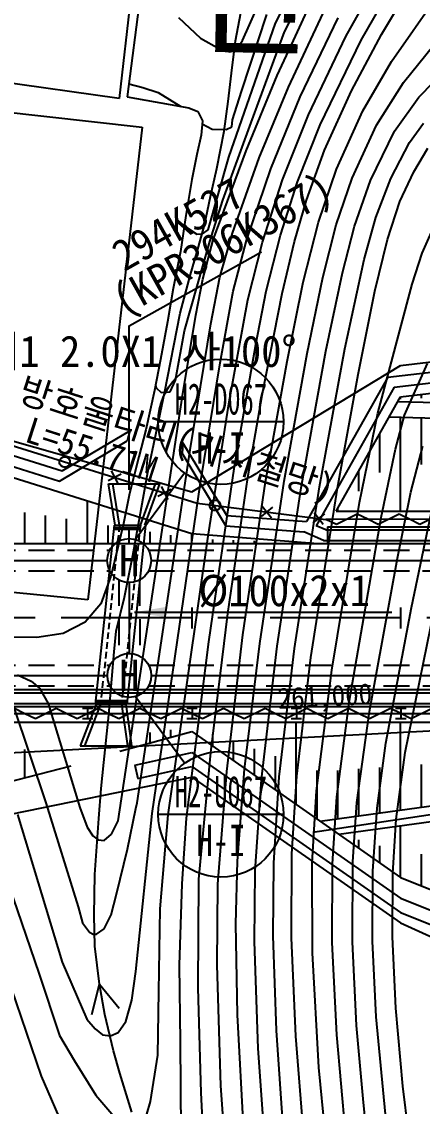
# Model space of a CAD drawing. Header units: millimetres. Extents: x 11366 to 12162, y 1103 to 1810.
# Drawn here: x 11670.5 to 11708.9, y 1427.5 to 1531.3 of the extents above; entities that cross this region are included whole.
import ezdxf
from ezdxf.enums import TextEntityAlignment as Align
from ezdxf.xclip import XClip

# ---------------------------------------------------------------- set-up
doc = ezdxf.new("R2010")
doc.units = ezdxf.units.MM
doc.header["$LTSCALE"] = 10
doc.header["$MEASUREMENT"] = 0
doc.header["$XCLIPFRAME"] = 2
doc.linetypes.add('CENTER', pattern=[2, 1.25, -0.25, 0.25, -0.25])
doc.linetypes.add('HIDDEN', pattern=[0.375, 0.25, -0.125])
for name, color, linetype in [('TN-MANH', 4, 'Continuous'), ('TZ-BASE', 253, 'Continuous'), ('TZ-CABL', 4, 'Continuous')]:
    doc.layers.add(name, color=color, linetype=linetype)
doc.styles.add('GR', font='GulimChe.ttf')
doc.styles.add('HANA', font='GulimChe.ttf')
doc.styles.get("Standard").update_dxf_attribs({"font": 'GulimChe.ttf'})
doc.linetypes.add('ZIGZAG', pattern='A,0.0001,-0.2,[131,ltypeshp.shx,S=0.2,R=0,X=-0.2,Y=0],-0.4,[131,ltypeshp.shx,S=0.2,R=180,X=0.2,Y=0],-0.2', length=0.8001)
doc.dimstyles.get("Standard").update_dxf_attribs({"dimtxt": 0.18, "dimasz": 0.18, "dimexe": 0.18, "dimexo": 0.0625, "dimgap": 0.09, "dimtad": 0, "dimtih": 1, "dimtoh": 1, "dimdec": 4, "dimzin": 0, "dimdsep": 46, "dimtxsty": 'Standard', "dimcen": 0.09, "dimadec": 0, "dimazin": 0, "dimtfac": 1, "dimtdec": 4, "dimtofl": 0, "dimtmove": 0, "dimatfit": 3, "dimfxl": 0, "dimtolj": 1, "dimtzin": 0, "dimarcsym": 0})

# ---------------------------------------------------------------- blocks, each defined once
blk = doc.blocks.new('JD-FFCG5FXDGD4XFS')
at = {"layer": 'TZ-BASE'}
for p, q in [((239, 90.41, 81.2), (233.81, 49.86, 81.2)), ((237.62, 89.44, 84.12), (233.03, 49.7, 84.12)), ((248.03, 56.91, 83), (252.61, 65.85, 83)), ((248.88, 56.09, 84), (252.63, 63.51, 84)), ((254.75, 55.64, 88), (258.53, 62.41, 88)), ((256.22, 55.3, 89), (259.99, 61.85, 89)), ((258.16, 55.84, 90), (261.67, 61.67, 90)), ((259.13, 53.24, 91), (264.26, 60.63, 91)), ((244.18, 55.24, 70), (244.82, 58.57, 70)), ((244.84, 55.25, 81), (246.33, 58.56, 81)), ((249.73, 55.26, 85), (251.44, 58.93, 85)), ((260.28, 51.25, 92), (266.43, 58.89, 92)), ((238.73, 57.48, 81), (240.83, 55.49, 81)), ((244.76, 50.37, 82), (247.18, 57.74, 82)), ((249.25, 50.8, 86), (252.59, 57.89, 86)), ((250.39, 49.88, 87), (254.01, 57.43, 87)), ((243.53, 44.1, 83), (248.03, 56.91, 83)), ((245.69, 47.43, 84), (248.88, 56.09, 84)), ((261.74, 49.83, 93), (267.87, 56.12, 93)), ((240.83, 55.49, 81), (242.66, 54.47, 81)), ((243.81, 52.15, 70), (244.18, 55.24, 70)), ((244.32, 54.45, 81), (244.84, 55.25, 81)), ((248.17, 51.92, 85), (249.73, 55.26, 85)), ((251.17, 48.16, 88), (254.75, 55.64, 88)), ((252.28, 47.2, 89), (256.22, 55.3, 89)), ((255.3, 50.45, 90), (258.16, 55.84, 90)), ((242.66, 54.47, 81), (243.67, 54.19, 81)), ((243.67, 54.19, 81), (244.32, 54.45, 81)), ((256.38, 48.52, 91), (259.13, 53.24, 91)), ((233.03, 49.7, 84.12), (213.89, 52.39, 84.12)), ((243.47, 49.43, 70), (243.81, 52.15, 70)), ((245.19, 44.71, 85), (248.17, 51.92, 85)), ((233.98, 51.13, 82), (235.31, 50.77, 82)), ((257.7, 47.15, 92), (260.28, 51.25, 92)), ((233.81, 49.86, 81.2), (239.72, 48.83, 81.2)), ((235.31, 50.77, 82), (236.78, 50.29, 82)), ((236.78, 50.29, 82), (238.96, 48.96, 82)), ((243.9, 47.67, 82), (244.76, 50.37, 82)), ((246.45, 44.02, 86), (249.25, 50.8, 86)), ((247.56, 42.98, 87), (250.39, 49.88, 87)), ((252.71, 44.78, 90), (255.3, 50.45, 90)), ((259.42, 46.6, 93), (261.74, 49.83, 93)), ((239.72, 48.83, 81.2), (240.57, 48.48, 81.2)), ((243.1, 46.59, 70), (243.47, 49.43, 70)), ((220.65, 48.59, 86.82), (235.24, 46.98, 86.82)), ((240.57, 48.48, 81.2), (241.03, 47.56, 81.2)), ((248.68, 41.93, 88), (251.17, 48.16, 88)), ((253.86, 42.96, 91), (256.38, 48.52, 91)), ((235.24, 46.98, 86.82), (230.04, 1.75, 86.82)), ((241.03, 47.56, 81.2), (240.9, 46.22, 81.2)), ((241, 47.29, 82), (241.95, 46.79, 82)), ((241.95, 46.79, 82), (243.28, 46.75, 82)), ((242.97, 39.97, 84), (245.69, 47.43, 84)), ((243.28, 46.75, 82), (243.83, 47, 82)), ((243.83, 47, 82), (243.9, 47.67, 82)), ((250.11, 41.73, 89), (252.28, 47.2, 89)), ((255.37, 42.1, 92), (257.7, 47.15, 92)), ((260.86, 45.5, 94), (262.18, 47.36, 94)), ((240.9, 46.22, 81.2), (240.47, 44.35, 81.2)), ((242.4, 43.02, 70), (243.1, 46.59, 70)), ((257.11, 41.86, 93), (259.42, 46.6, 93)), ((242.05, 36.2, 85), (245.19, 44.71, 85)), ((250.97, 39.99, 90), (252.71, 44.78, 90)), ((259.06, 42.06, 94), (260.86, 45.5, 94)), ((261.25, 42.68, 95), (262.61, 44.97, 95)), ((240.47, 44.35, 81.2), (239.99, 41.95, 81.2)), ((241.57, 37.13, 83), (243.53, 44.1, 83)), ((243.89, 36.83, 86), (246.45, 44.02, 86)), ((241.8, 40.35, 70), (242.4, 43.02, 70)), ((245.24, 36.13, 87), (247.56, 42.98, 87)), ((252.14, 37.88, 91), (253.86, 42.96, 91)), ((259.93, 39.85, 95), (261.25, 42.68, 95)), ((239.99, 41.95, 81.2), (239.44, 38.51, 81.2)), ((246.76, 35.98, 88), (248.68, 41.93, 88)), ((248.49, 36.63, 89), (250.11, 41.73, 89)), ((253.84, 37.61, 92), (255.37, 42.1, 92)), ((255.58, 37.5, 93), (257.11, 41.86, 93)), ((257.63, 38.31, 94), (259.06, 42.06, 94)), ((241.2, 37.59, 70), (241.8, 40.35, 70)), ((241.74, 36.03, 84), (242.97, 39.97, 84)), ((249.83, 36.02, 90), (250.97, 39.99, 90)), ((258.73, 36.21, 95), (259.93, 39.85, 95)), ((239.44, 38.51, 81.2), (238.9, 35.08, 81.2)), ((239.31, 37.69, 83), (239.56, 37.35, 83)), ((240.49, 34.96, 70), (241.2, 37.59, 70)), ((250.68, 32.14, 91), (252.14, 37.88, 91)), ((252.55, 32.58, 92), (253.84, 37.61, 92)), ((254.42, 33.02, 93), (255.58, 37.5, 93)), ((256.5, 34.32, 94), (257.63, 38.31, 94)), ((262.07, 34.92, 96), (263.47, 38.06, 96)), ((239.56, 37.35, 83), (240.48, 36.74, 83)), ((240.48, 36.74, 83), (241.03, 36.77, 83)), ((241.03, 36.77, 83), (241.57, 37.13, 83)), ((242.69, 32.61, 86), (243.89, 36.83, 86)), ((247.13, 31.27, 89), (248.49, 36.63, 89)), ((239.3, 27.47, 84), (241.74, 36.03, 84)), ((241.04, 32.42, 85), (242.05, 36.2, 85)), ((243.97, 31.27, 87), (245.24, 36.13, 87)), ((245.38, 30.45, 88), (246.76, 35.98, 88)), ((248.65, 31.06, 90), (249.83, 36.02, 90)), ((257.53, 31.27, 95), (258.73, 36.21, 95)), ((238.9, 35.08, 81.2), (238.21, 31.54, 81.2)), ((239.87, 32.87, 70), (240.49, 34.96, 70)), ((254.66, 25.76, 94), (256.5, 34.32, 94)), ((261.12, 31.93, 96), (262.07, 34.92, 96)), ((238.88, 29.18, 70), (239.87, 32.87, 70)), ((240.37, 28.98, 85), (241.04, 32.42, 85)), ((241.81, 28.14, 86), (242.69, 32.61, 86)), ((251.04, 25.3, 92), (252.55, 32.58, 92)), ((252.85, 25.52, 93), (254.42, 33.02, 93)), ((238.21, 31.54, 81.2), (237.68, 28.33, 81.2)), ((242.7, 24.43, 87), (243.97, 31.27, 87)), ((246.13, 26.17, 89), (247.13, 31.27, 89)), ((249.13, 24.55, 91), (250.68, 32.14, 91)), ((255.92, 23.3, 95), (257.53, 31.27, 95)), ((257.8, 19.61, 96), (261.12, 31.93, 96)), ((243.58, 20.67, 88), (245.38, 30.45, 88)), ((246.73, 21.32, 90), (248.65, 31.06, 90)), ((237.37, 21.53, 70), (238.88, 29.18, 70)), ((237.68, 28.33, 81.2), (236.99, 24.74, 81.2)), ((239.11, 21.27, 85), (240.37, 28.98, 85)), ((239.83, 16.1, 86), (241.81, 28.14, 86)), ((238.44, 22.77, 84), (239.3, 27.47, 84)), ((244.08, 14.5, 89), (246.13, 26.17, 89)), ((260, 24.17), (280, 26.5)), ((260, 24.17), (280, 26.5)), ((248.83, 13.1, 92), (251.04, 25.3, 92)), ((250.47, 12.46, 93), (252.85, 25.52, 93)), ((252.23, 12.54, 94), (254.66, 25.76, 94)), ((258.76, 23.04), (280, 25.52)), ((236.99, 24.74, 81.2), (236.41, 21.78, 81.2)), ((240, 12.06), (260, 24.17)), ((240, 12.06), (260, 24.17)), ((240.84, 12.93, 87), (242.7, 24.43, 87)), ((247.07, 13.02, 91), (249.13, 24.55, 91)), ((259.38, 22.1), (280, 24.51)), ((260.37, 19.42, 97), (262.58, 24.34, 97)), ((258.76, 23.04), (250.97, 9.22)), ((253.95, 12.42, 95), (255.92, 23.3, 95)), ((260, 21.17), (280, 23.5)), ((236.52, 22.32, 84), (236.59, 22.01, 84)), ((236.59, 22.01, 84), (237.06, 21.59, 84)), ((237.94, 21.64, 84), (238.44, 22.77, 84)), ((259.38, 22.1), (251.9, 8.82)), ((232.93, -19.4, 85), (239.11, 21.27, 85)), ((236.41, 21.78, 81.2), (235.59, 18.02, 81.2)), ((236.58, 17.73, 70), (237.37, 21.53, 70)), ((237.06, 21.59, 84), (237.61, 21.62, 84)), ((237.61, 21.62, 84), (237.94, 21.64, 84)), ((245.38, 13.44, 90), (246.73, 21.32, 90)), ((253.84, 10.23), (260, 21.17)), ((260, 20.95), (260, 21.17)), ((262, 21.03), (262, 21.4)), ((241.56, 7.84, 88), (243.58, 20.67, 88)), ((259.75, 20.73), (280, 20.13)), ((259.75, 20.73), (280, 20.13)), ((256.07, 11.04, 96), (257.8, 19.61, 96)), ((258.92, 19.25), (280, 18.63)), ((258.92, 19.25), (280, 18.63)), ((259.52, 16.15, 97), (260.37, 19.42, 97)), ((260, 10.23), (260, 19.22)), ((262, 14.7), (262, 19.16)), ((220, 17.75), (240, 12.06)), ((220, 17.75), (240, 12.06)), ((227.57, 14.07), (234.06, 17.91)), ((234.06, 17.91), (233.81, 16.94)), ((235.59, 18.02, 81.2), (234.94, 15.43, 81.2)), ((235.79, 13.96, 70), (236.58, 17.73, 70)), ((227.32, 13.1), (233.81, 16.94)), ((239.15, 16.76), (239.07, 15.77)), ((243.35, 9.82), (239.15, 16.76)), ((258, 13.92), (258, 17.62)), ((219.58, 16.58), (227.57, 14.07)), ((234.78, -17.7, 86), (239.83, 16.1, 86)), ((243.27, 8.82), (239.07, 15.77)), ((258.14, 9.62, 97), (259.52, 16.15, 97)), ((260.98, 12.04, 98), (262.11, 16.45, 98)), ((219.79, 15.46), (227.32, 13.1)), ((234.94, 15.43, 81.2), (234.03, 11.91, 81.2)), ((220, 14.35), (240, 8.08)), ((233.23, 13.77), (231.98, 13.11)), ((232.28, 14.07), (232.94, 12.82)), ((235.03, 9.69, 70), (235.79, 13.96, 70)), ((241.62, -2.29, 89), (244.08, 14.5, 89)), ((256, 12.15), (256, 14.07)), ((236.21, -18.7, 87), (240.84, 12.93, 87)), ((237.05, 12.59), (237.71, 11.33)), ((243.44, 0.42, 90), (245.38, 13.44, 90)), ((244.9, -1.62, 91), (247.07, 13.02, 91)), ((246.5, -2.45, 92), (248.83, 13.1, 92)), ((248.17, -2.68, 93), (250.47, 12.46, 93)), ((249.85, -2.91, 94), (252.23, 12.54, 94)), ((234.03, 11.91, 81.2), (233.47, 9.03, 81.2)), ((238.01, 12.29), (236.76, 11.63)), ((251.4, -3.77, 95), (253.95, 12.42, 95)), ((259.71, 5.71, 98), (260.98, 12.04, 98)), ((230, 7.12), (230, 11.21)), ((247.74, 10.59), (246.63, 9.72)), ((246.75, 10.71), (247.62, 9.6)), ((253.42, -4.98, 96), (256.07, 11.04, 96)), ((254, 10.23), (254, 10.52)), ((261.04, 1.01, 99), (263.21, 11.37, 99)), ((224, 7.12), (224, 10.11)), ((226, 7.12), (226, 9.8)), ((228, 7.12), (228, 9.48)), ((234.35, 5.98, 70), (235.03, 9.69, 70)), ((243.35, 9.82), (250.97, 9.22)), ((252.7, 9.97), (251.59, 9.1)), ((251.71, 10.09), (252.58, 8.97)), ((253.85, 8.94), (252.85, 9.44)), ((253.84, 10.23), (280, 10.23)), ((255.85, 9.95), (253.85, 8.94)), ((255.1, -7.86, 97), (258.14, 9.62, 97)), ((256.85, 9.45), (255.85, 9.95)), ((257.85, 8.95), (256.85, 9.45)), ((259.85, 9.95), (257.85, 8.95)), ((260.85, 9.45), (259.85, 9.95)), ((261.85, 8.95), (260.85, 9.45)), ((263.85, 9.95), (261.85, 8.95)), ((232.55, 8.87), (230.75, -8.26)), ((232, 7.12), (232, 8.86)), ((233.47, 9.03, 81.2), (232.94, 6.87, 81.2)), ((235.57, 8.87), (233.77, -8.26)), ((234, 7.12), (234, 8.54)), ((243.27, 8.82), (250.73, 8.24)), ((252.82, 8.43), (251.9, 8.82)), ((252.82, 8.43), (280, 8.43)), ((252.99, 8.73), (280, 8.73)), ((252.99, 8.73), (252.99, 7.13)), ((236, 7.12), (236, 8.23)), ((237.74, -18.83, 88), (241.56, 7.84, 88)), ((238, 7.12), (238, 7.92)), ((240, 7.12), (240, 8.08)), ((240, 8.08), (252.09, 7.13)), ((242, 7.12), (242, 7.52)), ((244, 7.12), (244, 7.44)), ((246, 7.12), (246, 7.37)), ((248, 7.13), (248, 7.45)), ((250, 7.13), (250, 7.29)), ((252.62, 7.43), (250.73, 8.24)), ((252.62, 7.43), (280, 7.43)), ((0, 7.11), (280, 7.13)), ((232.94, 6.87, 81.2), (232.25, 4.01, 81.2)), ((252, 7.13), (252, 7.13)), ((233.56, 2, 70), (234.35, 5.98, 70)), ((257.02, -8.96, 98), (259.71, 5.71, 98)), ((230.04, 1.75, 86.82), (215.28, 3.15, 86.82)), ((232.25, 4.01, 81.2), (231.28, 1.36, 81.2)), ((260.42, -12.88, 100), (263.59, 2.64, 100)), ((231.28, 1.36, 81.2), (229.77, -0.39, 81.2)), ((232.75, -1.26, 70), (233.56, 2, 70)), ((240, 1), (240, -1)), ((241.81, -12.86, 90), (243.44, 0.42, 90)), ((258.59, -11.98, 99), (261.04, 1.01, 99)), ((260, 1), (260, -1)), ((229.77, -0.39, 81.2), (227.69, -1.47, 81.2)), ((225.14, -1.88, 81.2), (221.39, -1.84, 81.2)), ((227.69, -1.47, 81.2), (225.14, -1.88, 81.2)), ((232.55, -3.23, 70), (232.75, -1.26, 70)), ((243.34, -14.7, 91), (244.9, -1.62, 91)), ((239.49, -19.15, 89), (241.62, -2.29, 89)), ((245.05, -14.47, 92), (246.5, -2.45, 92)), ((246.66, -15.46, 93), (248.17, -2.68, 93)), ((248.38, -15.21, 94), (249.85, -2.91, 94)), ((232.34, -5.84, 70), (232.55, -3.23, 70)), ((250.05, -15.15, 95), (251.4, -3.77, 95)), ((251.95, -16.53, 96), (253.42, -4.98, 96)), ((223.31, -5.44, 85), (224.6, -6.05, 85)), ((224.6, -6.05, 85), (225.4, -6.7, 85)), ((232.05, -9.26, 70), (232.34, -5.84, 70)), ((280, -6.87), (0, -6.88)), ((212, -7.17), (280, -7.17)), ((225.4, -6.7, 85), (226.25, -8.18, 85)), ((212, -8.17), (280, -8.17)), ((226.25, -8.18, 85), (229.28, -18.12, 85)), ((253.89, -17.11, 97), (255.1, -7.86, 97)), ((212, -8.47), (280, -8.47)), ((222.91, -8.46, 86), (226.01, -17.69, 86)), ((223.02, -8.63), (224.02, -9.13)), ((224.02, -9.13), (225.02, -9.63)), ((225.02, -9.63), (227.02, -8.63)), ((227.02, -8.63), (228.02, -9.13)), ((228.02, -9.13), (229.02, -9.63)), ((229.02, -9.63), (231.02, -8.63)), ((229.52, -8.63), (230.52, -8.63)), ((230.02, -8.63), (230.02, -9.63)), ((231.02, -8.63), (232.02, -9.13)), ((231.57, -13.84, 70), (232.05, -9.26, 70)), ((232.02, -9.13), (233.02, -9.63)), ((233.02, -9.63), (235.02, -8.63)), ((235.02, -8.63), (236.02, -9.13)), ((236.02, -9.13), (237.02, -9.63)), ((237.02, -9.63), (239.02, -8.63)), ((239.02, -8.63), (240.02, -9.13)), ((239.52, -8.63), (240.52, -8.63)), ((240.02, -8.63), (240.02, -9.63)), ((240.02, -9.13), (241.02, -9.63)), ((241.02, -9.63), (243.02, -8.63)), ((243.02, -8.63), (244.02, -9.13)), ((244.02, -9.13), (245.02, -9.63)), ((245.02, -9.63), (247.02, -8.63)), ((247.02, -8.63), (248.02, -9.13)), ((248.02, -9.13), (249.02, -9.63)), ((249.02, -9.63), (251.02, -8.63)), ((249.52, -8.63), (250.52, -8.63)), ((250.02, -8.63), (250.02, -9.63)), ((251.02, -8.63), (252.02, -9.13)), ((252.02, -9.13), (253.02, -9.63)), ((253.02, -9.63), (255.02, -8.63)), ((255.02, -8.63), (256.02, -9.13)), ((255.82, -17.67, 98), (257.02, -8.96, 98)), ((256.02, -9.13), (257.02, -9.63)), ((257.02, -9.63), (259.02, -8.62)), ((259.02, -8.62), (260.02, -9.12)), ((259.52, -8.62), (260.52, -8.62)), ((260.02, -8.62), (260.02, -9.62)), ((260.02, -9.12), (261.02, -9.62)), ((261.02, -9.62), (263.02, -8.62)), ((0, -24.52), (280, -9.9)), ((212, -9.97), (233.23, -9.97)), ((229.52, -9.63), (230.52, -9.63)), ((233.23, -9.97), (280, -9.97)), ((239.52, -9.63), (240.52, -9.63)), ((249.52, -9.63), (250.52, -9.63)), ((250, -17.84), (250, -9.97)), ((259.52, -9.62), (260.52, -9.62)), ((260, -18.37), (260, -9.97)), ((233.1, -12.74), (240, -10.87)), ((236, -11.96), (236, -10.96)), ((238, -11.41), (238, -10.69)), ((240, -10.87), (260, -24.82)), ((242, -12.27), (242, -11.12)), ((244, -13.66), (244, -11.82)), ((257.75, -18.21, 99), (258.59, -11.98, 99)), ((224, -15.22), (224, -12.59)), ((234.54, -14.09), (240, -12.87)), ((240, -12.87), (260, -26.82)), ((240.67, -25, 90), (241.81, -12.86, 90)), ((246, -15.06), (246, -12.51)), ((248, -16.45), (248, -13.21)), ((259.58, -19.26, 100), (260.42, -12.88, 100)), ((220, -16.3), (228.46, -14.15)), ((231.31, -16.33, 70), (231.57, -13.84, 70)), ((234.54, -14.09), (234.84, -15.37)), ((234.84, -15.37), (240, -14.22)), ((240, -14.22), (260, -28.17)), ((244.36, -23.27, 92), (245.05, -14.47, 92)), ((256, -18.93), (256, -14.45)), ((258, -18.65), (258, -14.31)), ((262, -18.09), (262, -14.03)), ((220, -19.3), (240, -15.24)), ((220, -19.3), (240, -15.24)), ((240, -15.24), (260, -29.17)), ((240, -15.24), (260, -29.17)), ((242.49, -25.46, 91), (243.34, -14.7, 91)), ((246.07, -24.21, 93), (246.66, -15.46, 93)), ((247.85, -23.46, 94), (248.38, -15.21, 94)), ((249.58, -22.56, 95), (250.05, -15.15, 95)), ((252, -19.24), (252, -14.6)), ((252.3, -19.45), (280, -15.57)), ((254, -19.21), (254, -14.59)), ((231.1, -19.19, 70), (231.31, -16.33, 70)), ((251.53, -23.47, 96), (251.95, -16.53, 96)), ((251.58, -20.48), (280, -16.23)), ((253.48, -23.54, 97), (253.89, -17.11, 97)), ((254.09, -20.7), (280, -17.07)), ((226.01, -17.69, 86), (229.12, -27.64, 86)), ((229.28, -18.12, 85), (229.97, -20.02, 85)), ((233.84, -22.13, 86), (234.65, -18.23, 86)), ((234.65, -18.23, 86), (234.78, -17.7, 86)), ((255.43, -23.33, 98), (255.82, -17.67, 98)), ((257.35, -24.24, 99), (257.75, -18.21, 99)), ((223.31, -18.81, 87), (227.58, -32.92, 87)), ((230.71, -24.54, 70), (231.1, -19.19, 70)), ((232.32, -20.69, 85), (232.93, -19.4, 85)), ((234.65, -33.84, 87), (236.21, -18.7, 87)), ((236.97, -27.84, 88), (237.74, -18.83, 88)), ((239.07, -25.43, 89), (239.49, -19.15, 89)), ((259.26, -24.46, 100), (259.58, -19.26, 100)), ((217.63, -20.67, 89), (225.58, -43.83, 89)), ((220.45, -19.74, 88), (225.34, -33.98, 88)), ((229.97, -20.02, 85), (230.51, -20.84, 85)), ((231.6, -21.28, 85), (232.32, -20.69, 85)), ((260, -24.82), (260, -19.87)), ((230.51, -20.84, 85), (231.03, -21.23, 85)), ((231.03, -21.23, 85), (231.6, -21.28, 85)), ((256, -22.03), (256, -21.23)), ((258, -23.42), (258, -21.79)), ((232.78, -26.44, 86), (233.84, -22.13, 86)), ((249.54, -30.61, 95), (249.58, -22.56, 95)), ((262, -25.62), (262, -22.61)), ((244.22, -29.28, 92), (244.36, -23.27, 92)), ((247.8, -30.4, 94), (247.85, -23.46, 94)), ((251.55, -32.05, 96), (251.53, -23.47, 96)), ((253.44, -31.04, 97), (253.48, -23.54, 97)), ((255.38, -30.98, 98), (255.43, -23.33, 98)), ((230.65, -28.43, 70), (230.71, -24.54, 70)), ((246.01, -30.96, 93), (246.07, -24.21, 93)), ((257.31, -30.91, 99), (257.35, -24.24, 99)), ((259.23, -30.51, 100), (259.26, -24.46, 100)), ((260, -24.82), (280, -32.84)), ((238.81, -33.21, 89), (239.07, -25.43, 89)), ((240.62, -35.38, 90), (240.67, -25, 90)), ((242.44, -33.19, 91), (242.49, -25.46, 91)), ((232.27, -28.42, 86), (232.78, -26.44, 86)), ((260, -26.82), (280, -34.84)), ((229.12, -27.64, 86), (229.54, -29.17, 86)), ((236.84, -35.75, 88), (236.97, -27.84, 88)), ((230.71, -31.42, 70), (230.65, -28.43, 70)), ((231.6, -29.74, 86), (232.27, -28.42, 86)), ((260, -28.17), (280, -36.19)), ((229.54, -29.17, 86), (230.2, -30.08, 86)), ((230.2, -30.08, 86), (230.55, -30.27, 86)), ((230.88, -30.25, 86), (231.6, -29.74, 86)), ((244.37, -37.98, 92), (244.22, -29.28, 92)), ((260, -29.17), (280, -38.29)), ((260, -29.17), (280, -38.29)), ((230.55, -30.27, 86), (230.88, -30.25, 86)), ((246.36, -41.2, 93), (246.01, -30.96, 93)), ((248.12, -39.49, 94), (247.8, -30.4, 94)), ((249.97, -40.03, 95), (249.54, -30.61, 95)), ((253.89, -39.9, 97), (253.44, -31.04, 97)), ((255.78, -39, 98), (255.38, -30.98, 98)), ((257.67, -38.16, 99), (257.31, -30.91, 99)), ((259.53, -37.33, 100), (259.23, -30.51, 100)), ((231.15, -35.03, 70), (230.71, -31.42, 70)), ((252.18, -43.03, 96), (251.55, -32.05, 96)), ((227.58, -32.92, 87), (229.96, -38.4, 87)), ((238.92, -40.57, 89), (238.81, -33.21, 89)), ((242.78, -44.76, 91), (242.44, -33.19, 91)), ((225.34, -33.98, 88), (227.34, -39.96, 88)), ((234.25, -36.56, 87), (234.65, -33.84, 87)), ((230.42, -37.94, 76.5), (231.15, -35.03, 76.5)), ((231.15, -35.03, 76.5), (233.05, -37.35, 76.5)), ((231.67, -37.95, 70), (231.15, -35.03, 70)), ((236.76, -41.83, 88), (236.84, -35.75, 88)), ((240.9, -45.43, 90), (240.62, -35.38, 90)), ((233.68, -38.61, 87), (234.25, -36.56, 87)), ((260.21, -44.8, 100), (259.53, -37.33, 100)), ((229.96, -38.4, 87), (230.75, -39.31, 87)), ((232.49, -41.41, 70), (231.67, -37.95, 70)), ((245.07, -50.8, 92), (244.37, -37.98, 92)), ((258.55, -47.49, 99), (257.67, -38.16, 99)), ((230.75, -39.31, 87), (231.45, -39.88, 87)), ((232.93, -39.67, 87), (233.68, -38.61, 87)), ((256.44, -46.35, 98), (255.78, -39, 98)), ((227.34, -39.96, 88), (228.75, -42.38, 88)), ((231.45, -39.88, 87), (232.2, -39.97, 87)), ((232.2, -39.97, 87), (232.93, -39.67, 87)), ((248.83, -49.79, 94), (248.12, -39.49, 94)), ((250.88, -51.29, 95), (249.97, -40.03, 95)), ((254.75, -49.4, 97), (253.89, -39.9, 97)), ((233.12, -43.56, 70), (232.49, -41.41, 70)), ((238.97, -49.28, 89), (238.92, -40.57, 89)), ((247.1, -51.86, 93), (246.36, -41.2, 93)), ((228.75, -42.38, 88), (230.81, -45.65, 88)), ((236.04, -46.26, 88), (236.76, -41.83, 88)), ((234.26, -47.3, 70), (233.12, -43.56, 70)), ((253.72, -59.01, 96), (252.18, -43.03, 96)), ((225.58, -43.83, 89), (228.11, -49.64, 89)), ((230.81, -45.65, 88), (232.53, -47.66, 88)), ((241.18, -50.77, 90), (240.9, -45.43, 90)), ((243.34, -52.65, 91), (242.78, -44.76, 91)), ((262.79, -65.59, 100), (260.21, -44.8, 100)), ((235.7, -47.49, 88), (236.04, -46.26, 88)), ((261.43, -95.11, 98), (256.44, -46.35, 98))]:
    blk.add_line(p, q, dxfattribs=at)
at = {"layer": 'TZ-BASE', "ltscale": 0.2}
for p, q in [((219.87, 17.4), (240.5, 10.99)), ((240.5, 10.99), (252.85, 9.44)), ((280.02, 9.46), (252.85, 9.44)), ((0.02, -9.19), (280.02, -9.12))]:
    blk.add_line(p, q, dxfattribs=at)
at = {"layer": 'TZ-BASE', "linetype": 'ByBlock'}
for p, q in [((232.65, 8.87), (232.02, 12.84)), ((232.02, 12.84), (236.94, 12.84)), ((233.06, 8.87), (232.43, 12.84)), ((235.07, 8.87), (236.52, 12.84)), ((235.49, 8.87), (236.94, 12.84)), ((230.83, -8.26), (229.3, -12.24)), ((231.26, -8.26), (229.73, -12.24)), ((230.75, -8.26), (233.77, -8.26)), ((230.77, -8.06), (233.79, -8.06)), ((230.79, -7.91), (233.81, -7.91)), ((233.27, -8.26), (233.83, -12.24)), ((233.67, -8.26), (234.23, -12.24)), ((229.3, -12.24), (234.23, -12.24))]:
    blk.add_line(p, q, dxfattribs=at)
at = {"layer": 'TZ-BASE', "linetype": 'HIDDEN', "ltscale": 0.25}
for p, q in [((233.06, 8.87), (231.26, -8.26)), ((235.07, 8.87), (233.27, -8.26))]:
    blk.add_line(p, q, dxfattribs=at)
at = {"layer": 'TZ-BASE', "linetype": 'HIDDEN'}
for p, q in [((232.52, 8.51), (235.53, 8.51)), ((232.53, 8.66), (235.55, 8.66)), ((232.55, 8.87), (235.57, 8.87))]:
    blk.add_line(p, q, dxfattribs=at)
at = {"layer": 'TZ-BASE', "linetype": 'CENTER', "flags": 128}
blk.add_lwpolyline([(700, 0), (280, 0), (0, 0)], dxfattribs=at)
at = {"layer": 'TZ-BASE'}
for centre in [(227.83, 14.93), (242.22, 10.78)]:
    blk.add_circle(centre, 0.5, dxfattribs=at)
at = {"layer": 'TZ-BASE', "style": 'HANA'}
for s, height, rotation, p in [('진   량   면', 9.6, 358.9485, (178.15, 56.1)), ('D(함)광석제1 2.0X1 사100%%D', 3, 359.9972, (202.62, 24.03, 60.6)), ('방호울타리(가시철망)', 2.5, 342.11, (223.2, 20.8)), ('L=55.71M', 2.5, 342.11, (223.88, 16.91)), ('261,000', 2, 2.9893, (248.28, -8.7))]:
    blk.add_text(s, height=height, rotation=rotation, dxfattribs=at).set_placement(p)

msp = doc.modelspace()

# ---------------------------------------------------------------- linework, layer by layer
at = {"layer": 'TN-MANH'}
for centre in [(11680.79, 1479.77), (11680.8, 1468.77)]:
    msp.add_circle(centre, 2.1, dxfattribs=at)
at = {"layer": 'TZ-BASE'}
for p, q in [((11695.57, 1493.05), (11683.57, 1493.05)), ((11681.37, 1481.79), (11686.1, 1488.16)), ((11681.38, 1466.75), (11686.11, 1460.37)), ((11695.58, 1455.48), (11683.58, 1455.48))]:
    msp.add_line(p, q, dxfattribs=at)
at = {"layer": 'TZ-BASE', "flags": 128}
msp.add_lwpolyline([(11680.79, 1486.52), (11680.79, 1502.22), (11693.45, 1509.31)], dxfattribs=at)
at = {"layer": 'TZ-BASE'}
for centre in [(11689.57, 1493.05), (11689.58, 1455.48)]:
    msp.add_circle(centre, 6, dxfattribs=at)
at = {"layer": 'TZ-CABL', "linetype": 'HIDDEN'}
for points in [[(11528.64, 1480.77), (11678.95, 1480.77)], [(11682.64, 1480.77), (11804.95, 1480.77)], [(11528.89, 1479.77), (11678.69, 1479.77)], [(11682.89, 1479.77), (11804.69, 1479.77)], [(11528.64, 1478.77), (11678.95, 1478.77)], [(11682.64, 1478.77), (11804.95, 1478.77)], [(11679.79, 1477.92), (11679.8, 1470.61)], [(11681.79, 1477.92), (11681.8, 1470.61)]]:
    msp.add_lwpolyline(points, dxfattribs=at)
at = {"layer": 'TZ-CABL', "linetype": 'ZIGZAG', "ltscale": 0.5}
for points in [[(11528.89, 1479.77), (11678.69, 1479.77)], [(11682.89, 1479.77), (11804.69, 1479.77)], [(11680.79, 1477.67), (11680.8, 1470.87)]]:
    msp.add_lwpolyline(points, dxfattribs=at)
at = {"layer": 'TZ-CABL', "linetype": 'HIDDEN', "elevation": 107.83}
for points in [[(11528.65, 1469.77), (11678.96, 1469.77)], [(11682.65, 1469.77), (11804.96, 1469.77)], [(11528.9, 1468.77), (11678.7, 1468.77)], [(11682.9, 1468.77), (11804.7, 1468.77)], [(11528.65, 1467.77), (11678.96, 1467.77)], [(11682.65, 1467.77), (11804.96, 1467.77)]]:
    msp.add_lwpolyline(points, dxfattribs=at)
at = {"layer": 'TZ-CABL', "linetype": 'ZIGZAG', "ltscale": 0.5, "elevation": 107.83}
for points in [[(11528.9, 1468.77), (11678.7, 1468.77)], [(11682.9, 1468.77), (11804.7, 1468.77)]]:
    msp.add_lwpolyline(points, dxfattribs=at)

# ---------------------------------------------------------------- block references
at = {"layer": 'TZ-BASE'}
ref = msp.add_blockref('JD-FFCG5FXDGD4XFS', (11446.79, 1474.27), dxfattribs=at)
XClip(ref).set_block_clipping_path([(0.0000038782, -74.9999999898), (700.0000038781, -74.9999638478), (699.9999961333, 75.0000361522), (-0.0000038665, 75.0000000102)])

# ---------------------------------------------------------------- texts
at = {"layer": 'TN-MANH', "linetype": 'ByBlock', "style": 'GR'}
for p in [(11680.79, 1479.77), (11680.8, 1468.77)]:
    msp.add_text('H', height=3, rotation=0, dxfattribs=at).set_placement(p, align=Align.MIDDLE)
at = {"layer": 'TZ-BASE', "style": 'GR'}
for s, p in [('294K527', (11680.28, 1507.35)), ('(KPR306K367)', (11680.28, 1503.08))]:
    msp.add_text(s, height=3, rotation=29.2387, dxfattribs=at).set_placement(p)
for s, width, p in [('H2-D067', 0.65, (11689.57, 1495.21)), ('H-I', 0.8, (11689.57, 1490.55)), ('H2-U067', 0.65, (11689.57, 1457.64)), ('H-I', 0.8, (11689.57, 1452.98))]:
    msp.add_text(s, height=3, rotation=0, dxfattribs=dict(at, width=width)).set_placement(p, align=Align.MIDDLE)
at = {"layer": 'TZ-BASE'}
msp.add_text('Ø100x2x1', height=3, rotation=0.0518, dxfattribs=at).set_placement((11695.64, 1476.9), align=Align.MIDDLE)

# ---------------------------------------------------------------- leaders
msp.add_leader([(11681.29, 1474.83), (11705.95, 1474.83)], dimstyle='Standard', override={"dimtxt": 3, "dimasz": 3, "dimexe": 2, "dimexo": 3, "dimgap": 1, "dimtad": 0, "dimtih": 0, "dimcen": 1, "dimaunit": 1, "dimadec": 8, "dimtix": 1, "dimtofl": 1, "dimtmove": 2, "dimtvp": 2}, dxfattribs=at)

doc.saveas('drawing.dxf')
